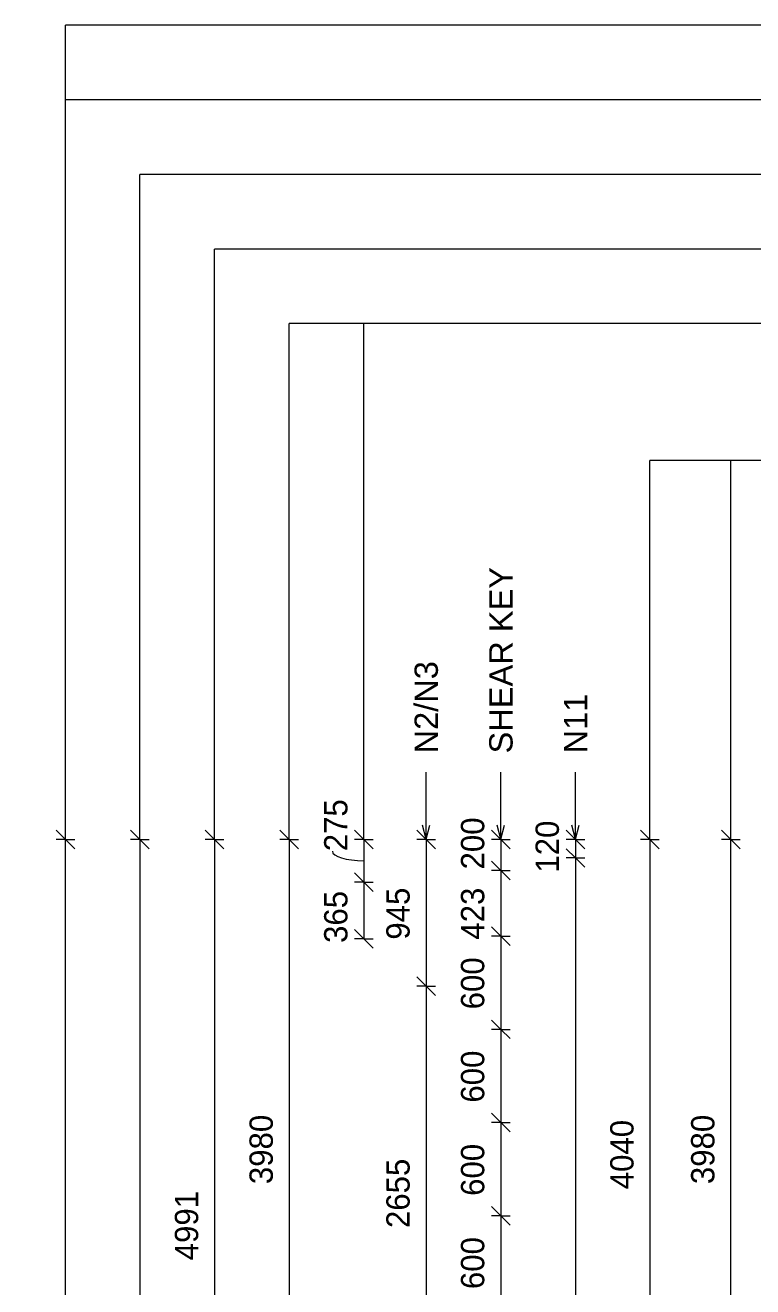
# Model space of a CAD drawing. Header units: millimetres. Extents: x -9471 to 9984, y -2794 to 13196.
# Drawn here: x -9471 to -4792, y 4821 to 12938 of the extents above; entities that cross this region are included whole.
import ezdxf

# ---------------------------------------------------------------- set-up
doc = ezdxf.new("R2010")
doc.units = ezdxf.units.MM
for name, color, linetype, lineweight in [('A-ANNO-DIMS', 211, 'Continuous', 9), ('A-ANNO-DIMS-60', 211, 'Continuous', 9), ('A-DETL-MBND', 5, 'Continuous', 18), ('G-ANNO-TEXT', 231, 'Continuous', 9)]:
    doc.layers.add(name, color=color, linetype=linetype, lineweight=lineweight)
doc.styles.add('Arial_1', font='arial.ttf', dxfattribs={"height": 150})
doc.styles.add('Nirmala UI Semilight', font='NirmalaS.ttf', dxfattribs={"height": 150})
doc.dimstyles.new('Arrow_Filled_-_2_5_NI_UI', dxfattribs={"dimscale": 304.8, "dimtxt": 157.104592, "dimasz": 0.393701, "dimexe": 0.19685, "dimexo": 0.0625, "dimgap": 0.19685, "dimtad": 1, "dimdec": 4, "dimzin": 0, "dimdsep": 46, "dimtxsty": 'Nirmala UI Semilight', "dimblk1": 'OBLIQUE', "dimblk2": 'OBLIQUE', "dimsah": 1, "dimcen": 0.09, "dimazin": 0, "dimtfac": 1, "dimtdec": 4, "dimtix": 1, "dimtmove": 2, "dimatfit": 3, "dimfxl": 0.19685, "dimfxlon": 1, "dimtvp": 1, "dimtolj": 1, "dimtzin": 0, "dimarcsym": 2})
doc.dimstyles.new('Arrow_Filled_-_2_5_NI_UI_1', dxfattribs={"dimscale": 304.8, "dimtxt": 157.104592, "dimasz": 0.393701, "dimexe": 0.19685, "dimexo": 0.0625, "dimgap": 0.19685, "dimtad": 1, "dimdec": 4, "dimzin": 0, "dimdsep": 46, "dimtxsty": 'Nirmala UI Semilight', "dimblk1": 'OBLIQUE', "dimblk2": 'OBLIQUE', "dimsah": 1, "dimcen": 0.09, "dimazin": 0, "dimtfac": 1, "dimtdec": 4, "dimtix": 1, "dimtmove": 0, "dimatfit": 3, "dimfxl": 0.19685, "dimfxlon": 1, "dimtvp": 1, "dimtolj": 1, "dimtzin": 0, "dimarcsym": 2})
doc.dimstyles.new('Arrow_Filled_-_2_5_NI_UI_2', dxfattribs={"dimscale": 304.8, "dimtxt": 157.104592, "dimasz": 0.393701, "dimexe": 0.19685, "dimexo": 0.0625, "dimgap": 0.19685, "dimtad": 1, "dimdec": 4, "dimzin": 0, "dimdsep": 46, "dimtxsty": 'Nirmala UI Semilight', "dimblk1": 'OBLIQUE', "dimblk2": 'OBLIQUE', "dimsah": 1, "dimcen": 0.09, "dimazin": 0, "dimtfac": 1, "dimtdec": 4, "dimtix": 1, "dimtmove": 1, "dimatfit": 3, "dimfxl": 0.19685, "dimfxlon": 1, "dimtvp": 1, "dimtolj": 1, "dimtzin": 0, "dimarcsym": 2})

# ---------------------------------------------------------------- blocks, each defined once
blk = doc.blocks.new('DIMBLOCK31-Elevation Front')
at = {"layer": 'A-ANNO-DIMS-60'}
for p, q in [((-5933.3, 7700), (-5993.3, 7760)), ((-5933.3, 7700), (-5993.3, 7700)), ((-5933.3, 7580), (-5993.3, 7640)), ((-5933.3, 7700), (-5933.3, 7580)), ((-5933.3, 7700), (-5873.3, 7640)), ((-5933.3, 7700), (-5873.3, 7700)), ((-5933.3, 7580), (-5993.3, 7580)), ((-5933.3, 7580), (-5873.3, 7520)), ((-5933.3, 7580), (-5873.3, 7580))]:
    blk.add_line(p, q, dxfattribs=at)
at = {"layer": 'A-ANNO-DIMS-60', "color": 0, "insert": (-6189, 7485.8), "char_height": 150, "width": 370.196, "attachment_point": 1, "rotation": 90, "line_spacing_factor": 1.142579, "style": 'Nirmala UI Semilight'}
blk.add_mtext('120', dxfattribs=at)
blk = doc.blocks.new('_Oblique')
at = {"color": 0, "linetype": 'ByBlock', "lineweight": -2}
blk.add_line((-0.5, -0.5), (0.5, 0.5), dxfattribs=at)
blk = doc.blocks.new('DIMBLOCK32-Elevation Front')
at = {"layer": 'A-ANNO-DIMS-60'}
for p, q in [((-5933.3, 7580), (-5993.3, 7640)), ((-5933.3, 7580), (-5993.3, 7580)), ((-5933.3, 7580), (-5933.3, -1275)), ((-5933.3, 7580), (-5873.3, 7520)), ((-5933.3, 7580), (-5873.3, 7580)), ((-5933.3, -1275), (-5993.3, -1215)), ((-5933.3, -1275), (-5993.3, -1275)), ((-5933.3, -1275), (-5873.3, -1335)), ((-5933.3, -1275), (-5873.3, -1275))]:
    blk.add_line(p, q, dxfattribs=at)
at = {"layer": 'A-ANNO-DIMS-60', "color": 0, "insert": (-6189, 2382.7), "char_height": 150, "width": 1847.55, "attachment_point": 1, "rotation": 90, "line_spacing_factor": 1.142579, "style": 'Nirmala UI Semilight'}
blk.add_mtext('T8@200mm C/C', dxfattribs=at)
blk = doc.blocks.new('DIMBLOCK34-Elevation Front')
at = {"layer": 'A-ANNO-DIMS-60'}
for p, q in [((-6413.3, 7700), (-6473.3, 7760)), ((-6413.3, 7700), (-6473.3, 7700)), ((-6413.3, 7700), (-6413.3, 7500)), ((-6413.3, 7700), (-6353.3, 7640)), ((-6413.3, 7700), (-6353.3, 7700)), ((-6413.3, 7500), (-6473.3, 7560)), ((-6413.3, 7500), (-6473.3, 7500)), ((-6413.3, 7500), (-6353.3, 7440)), ((-6413.3, 7500), (-6353.3, 7500))]:
    blk.add_line(p, q, dxfattribs=at)
at = {"layer": 'A-ANNO-DIMS-60', "color": 0, "insert": (-6669, 7506.2), "char_height": 150, "width": 411.328, "attachment_point": 1, "rotation": 90, "line_spacing_factor": 1.142579, "style": 'Nirmala UI Semilight'}
blk.add_mtext('200', dxfattribs=at)
blk = doc.blocks.new('DIMBLOCK35-Elevation Front')
at = {"layer": 'A-ANNO-DIMS-60'}
for p, q in [((-6413.3, 7500), (-6473.3, 7560)), ((-6413.3, 7500), (-6473.3, 7500)), ((-6413.3, 7500), (-6413.3, 7077.5)), ((-6413.3, 7500), (-6353.3, 7440)), ((-6413.3, 7500), (-6353.3, 7500)), ((-6413.3, 7077.5), (-6473.3, 7137.5)), ((-6413.3, 7077.5), (-6473.3, 7077.5)), ((-6413.3, 7077.5), (-6353.3, 7017.5)), ((-6413.3, 7077.5), (-6353.3, 7077.5))]:
    blk.add_line(p, q, dxfattribs=at)
at = {"layer": 'A-ANNO-DIMS-60', "color": 0, "insert": (-6669, 7054.5), "char_height": 150, "width": 414.756, "attachment_point": 1, "rotation": 90, "line_spacing_factor": 1.142579, "style": 'Nirmala UI Semilight'}
blk.add_mtext('423', dxfattribs=at)
blk = doc.blocks.new('DIMBLOCK36-Elevation Front')
at = {"layer": 'A-ANNO-DIMS-60'}
for p, q in [((-6413.3, 7077.5), (-6473.3, 7137.5)), ((-6413.3, 7077.5), (-6473.3, 7077.5)), ((-6413.3, 7077.5), (-6413.3, 6477.5)), ((-6413.3, 7077.5), (-6353.3, 7017.5)), ((-6413.3, 7077.5), (-6353.3, 7077.5)), ((-6413.3, 6477.5), (-6473.3, 6537.5)), ((-6413.3, 6477.5), (-6473.3, 6477.5)), ((-6413.3, 6477.5), (-6353.3, 6417.5)), ((-6413.3, 6477.5), (-6353.3, 6477.5))]:
    blk.add_line(p, q, dxfattribs=at)
at = {"layer": 'A-ANNO-DIMS-60', "color": 0, "insert": (-6669, 6606.1), "char_height": 150, "width": 411.328, "attachment_point": 1, "rotation": 90, "line_spacing_factor": 1.142579, "style": 'Nirmala UI Semilight'}
blk.add_mtext('600', dxfattribs=at)
blk = doc.blocks.new('DIMBLOCK37-Elevation Front')
at = {"layer": 'A-ANNO-DIMS-60'}
for p, q in [((-6413.3, 6477.5), (-6473.3, 6537.5)), ((-6413.3, 6477.5), (-6473.3, 6477.5)), ((-6413.3, 6477.5), (-6413.3, 5877.5)), ((-6413.3, 6477.5), (-6353.3, 6417.5)), ((-6413.3, 6477.5), (-6353.3, 6477.5)), ((-6413.3, 5877.5), (-6473.3, 5937.5)), ((-6413.3, 5877.5), (-6473.3, 5877.5)), ((-6413.3, 5877.5), (-6353.3, 5817.5)), ((-6413.3, 5877.5), (-6353.3, 5877.5))]:
    blk.add_line(p, q, dxfattribs=at)
at = {"layer": 'A-ANNO-DIMS-60', "color": 0, "insert": (-6669, 6006.1), "char_height": 150, "width": 411.328, "attachment_point": 1, "rotation": 90, "line_spacing_factor": 1.142579, "style": 'Nirmala UI Semilight'}
blk.add_mtext('600', dxfattribs=at)
blk = doc.blocks.new('DIMBLOCK38-Elevation Front')
at = {"layer": 'A-ANNO-DIMS-60'}
for p, q in [((-6413.3, 5877.5), (-6473.3, 5937.5)), ((-6413.3, 5877.5), (-6473.3, 5877.5)), ((-6413.3, 5877.5), (-6413.3, 5277.5)), ((-6413.3, 5877.5), (-6353.3, 5817.5)), ((-6413.3, 5877.5), (-6353.3, 5877.5)), ((-6413.3, 5277.5), (-6473.3, 5337.5)), ((-6413.3, 5277.5), (-6473.3, 5277.5)), ((-6413.3, 5277.5), (-6353.3, 5217.5)), ((-6413.3, 5277.5), (-6353.3, 5277.5))]:
    blk.add_line(p, q, dxfattribs=at)
at = {"layer": 'A-ANNO-DIMS-60', "color": 0, "insert": (-6669, 5406.1), "char_height": 150, "width": 411.328, "attachment_point": 1, "rotation": 90, "line_spacing_factor": 1.142579, "style": 'Nirmala UI Semilight'}
blk.add_mtext('600', dxfattribs=at)
blk = doc.blocks.new('DIMBLOCK39-Elevation Front')
at = {"layer": 'A-ANNO-DIMS-60'}
for p, q in [((-6413.3, 5277.5), (-6473.3, 5337.5)), ((-6413.3, 5277.5), (-6473.3, 5277.5)), ((-6413.3, 5277.5), (-6413.3, 4677.5)), ((-6413.3, 5277.5), (-6353.3, 5217.5)), ((-6413.3, 5277.5), (-6353.3, 5277.5)), ((-6413.3, 4677.5), (-6473.3, 4737.5)), ((-6413.3, 4677.5), (-6473.3, 4677.5)), ((-6413.3, 4677.5), (-6353.3, 4617.5)), ((-6413.3, 4677.5), (-6353.3, 4677.5))]:
    blk.add_line(p, q, dxfattribs=at)
at = {"layer": 'A-ANNO-DIMS-60', "color": 0, "insert": (-6669, 4806.1), "char_height": 150, "width": 411.328, "attachment_point": 1, "rotation": 90, "line_spacing_factor": 1.142579, "style": 'Nirmala UI Semilight'}
blk.add_mtext('600', dxfattribs=at)
blk = doc.blocks.new('DIMBLOCK51-Elevation Front')
at = {"layer": 'A-ANNO-DIMS-60'}
for p, q in [((-6893.3, 7700), (-6953.3, 7760)), ((-6893.3, 7700), (-6953.3, 7700)), ((-6893.3, 7700), (-6893.3, 6754.9)), ((-6893.3, 7700), (-6833.3, 7640)), ((-6893.3, 7700), (-6833.3, 7700)), ((-6893.3, 6754.9), (-6953.3, 6814.9)), ((-6893.3, 6754.9), (-6953.3, 6754.9)), ((-6893.3, 6754.9), (-6833.3, 6694.9)), ((-6893.3, 6754.9), (-6833.3, 6754.9))]:
    blk.add_line(p, q, dxfattribs=at)
at = {"layer": 'A-ANNO-DIMS-60', "color": 0, "insert": (-7149, 7054.6), "char_height": 150, "width": 414.756, "attachment_point": 1, "rotation": 90, "line_spacing_factor": 1.142579, "style": 'Nirmala UI Semilight'}
blk.add_mtext('945', dxfattribs=at)
blk = doc.blocks.new('DIMBLOCK52-Elevation Front')
at = {"layer": 'A-ANNO-DIMS-60'}
for p, q in [((-6893.3, 6754.9), (-6953.3, 6814.9)), ((-6893.3, 6754.9), (-6953.3, 6754.9)), ((-6893.3, 6754.9), (-6893.3, 4099.9)), ((-6893.3, 6754.9), (-6833.3, 6694.9)), ((-6893.3, 6754.9), (-6833.3, 6754.9)), ((-6893.3, 4099.9), (-6953.3, 4159.9)), ((-6893.3, 4099.9), (-6953.3, 4099.9)), ((-6893.3, 4099.9), (-6833.3, 4039.9)), ((-6893.3, 4099.9), (-6833.3, 4099.9))]:
    blk.add_line(p, q, dxfattribs=at)
at = {"layer": 'A-ANNO-DIMS-60', "color": 0, "insert": (-7149, 5198.9), "char_height": 150, "width": 548.438, "attachment_point": 1, "rotation": 90, "line_spacing_factor": 1.142579, "style": 'Nirmala UI Semilight'}
blk.add_mtext('2655', dxfattribs=at)
blk = doc.blocks.new('DIMBLOCK60-Elevation Front')
at = {"layer": 'A-ANNO-DIMS-60'}
for p, q in [((-7293.4, 7700), (-7353.4, 7760)), ((-7293.4, 7700), (-7353.4, 7700)), ((-7293.4, 7700), (-7293.4, 7425)), ((-7293.4, 7700), (-7233.4, 7640)), ((-7293.4, 7700), (-7233.4, 7700)), ((-7293.4, 7425), (-7353.4, 7485)), ((-7293.4, 7425), (-7353.4, 7425)), ((-7293.4, 7425), (-7233.4, 7365)), ((-7293.4, 7425), (-7233.4, 7425))]:
    blk.add_line(p, q, dxfattribs=at)
blk.add_ellipse((-7293.4, 7623.4), major_axis=(202.8, 0), ratio=0.300298, start_param=3.141593, end_param=4.712389, dxfattribs=at)
at = {"layer": 'A-ANNO-DIMS-60', "color": 0, "insert": (-7549.1, 7623.4), "char_height": 150, "width": 404.473, "attachment_point": 1, "rotation": 90, "line_spacing_factor": 1.142579, "style": 'Nirmala UI Semilight'}
blk.add_mtext('275', dxfattribs=at)
blk = doc.blocks.new('DIMBLOCK61-Elevation Front')
at = {"layer": 'A-ANNO-DIMS-60'}
for p, q in [((-7293.4, 7425), (-7353.4, 7485)), ((-7293.4, 7425), (-7353.4, 7425)), ((-7293.4, 7425), (-7293.4, 7060)), ((-7293.4, 7425), (-7233.4, 7365)), ((-7293.4, 7425), (-7233.4, 7425)), ((-7293.4, 7060), (-7353.4, 7120)), ((-7293.4, 7060), (-7353.4, 7060)), ((-7293.4, 7060), (-7233.4, 7000)), ((-7293.4, 7060), (-7233.4, 7060))]:
    blk.add_line(p, q, dxfattribs=at)
at = {"layer": 'A-ANNO-DIMS-60', "color": 0, "insert": (-7549.1, 7033.5), "char_height": 150, "width": 411.328, "attachment_point": 1, "rotation": 90, "line_spacing_factor": 1.142579, "style": 'Nirmala UI Semilight'}
blk.add_mtext('365', dxfattribs=at)
blk = doc.blocks.new('DIMBLOCK62-Elevation Front')
at = {"layer": 'A-ANNO-DIMS-60'}
for p, q in [((-7773.4, 7700), (-7833.4, 7760)), ((-7773.4, 7700), (-7833.4, 7700)), ((-7773.4, 7700), (-7773.4, 3720)), ((-7773.4, 7700), (-7713.4, 7640)), ((-7773.4, 7700), (-7713.4, 7700)), ((-7773.4, 3720), (-7833.4, 3780)), ((-7773.4, 3720), (-7833.4, 3720)), ((-7773.4, 3720), (-7713.4, 3660)), ((-7773.4, 3720), (-7713.4, 3720))]:
    blk.add_line(p, q, dxfattribs=at)
at = {"layer": 'A-ANNO-DIMS-60', "color": 0, "insert": (-8029.1, 5481.5), "char_height": 150, "width": 548.438, "attachment_point": 1, "rotation": 90, "line_spacing_factor": 1.142579, "style": 'Nirmala UI Semilight'}
blk.add_mtext('3980', dxfattribs=at)
blk = doc.blocks.new('DIMBLOCK70-Elevation Front')
at = {"layer": 'A-ANNO-DIMS-60'}
for p, q in [((-8253.4, 7700), (-8313.4, 7760)), ((-8253.4, 7700), (-8313.4, 7700)), ((-8253.4, 7700), (-8253.4, 2708.7)), ((-8253.4, 7700), (-8193.4, 7640)), ((-8253.4, 7700), (-8193.4, 7700)), ((-8253.4, 2708.7), (-8313.4, 2768.7)), ((-8253.4, 2708.7), (-8313.4, 2708.7)), ((-8253.4, 2708.7), (-8193.4, 2648.7)), ((-8253.4, 2708.7), (-8193.4, 2708.7))]:
    blk.add_line(p, q, dxfattribs=at)
at = {"layer": 'A-ANNO-DIMS-60', "color": 0, "insert": (-8509.1, 4991.5), "char_height": 150, "width": 510.733, "attachment_point": 1, "rotation": 90, "line_spacing_factor": 1.142579, "style": 'Nirmala UI Semilight'}
blk.add_mtext('4991', dxfattribs=at)
blk = doc.blocks.new('DIMBLOCK74-Elevation Front')
at = {"layer": 'A-ANNO-DIMS-60'}
for p, q in [((-8733.4, 7700), (-8793.4, 7760)), ((-8733.4, 7700), (-8793.4, 7700)), ((-8733.4, 7700), (-8733.4, 775.8)), ((-8733.4, 7700), (-8673.4, 7640)), ((-8733.4, 7700), (-8673.4, 7700)), ((-8733.4, 775.8), (-8793.4, 835.8)), ((-8733.4, 775.8), (-8793.4, 775.8)), ((-8733.4, 775.8), (-8673.4, 715.8)), ((-8733.4, 775.8), (-8673.4, 775.8))]:
    blk.add_line(p, q, dxfattribs=at)
at = {"layer": 'A-ANNO-DIMS-60', "color": 0, "insert": (-8989.1, 4008), "char_height": 150, "width": 551.866, "attachment_point": 1, "rotation": 90, "line_spacing_factor": 1.142579, "style": 'Nirmala UI Semilight'}
blk.add_mtext('6924', dxfattribs=at)
blk = doc.blocks.new('DIMBLOCK78-Elevation Front')
at = {"layer": 'A-ANNO-DIMS-60'}
for p, q in [((-9213.4, 7700), (-9273.4, 7760)), ((-9213.4, 7700), (-9273.4, 7700)), ((-9213.4, -1395), (-9213.4, 7700)), ((-9213.4, 7700), (-9153.4, 7640)), ((-9213.4, 7700), (-9153.4, 7700)), ((-9213.4, -1395), (-9273.4, -1335)), ((-9213.4, -1395), (-9273.4, -1395)), ((-9213.4, -1395), (-9153.4, -1455)), ((-9213.4, -1395), (-9153.4, -1395))]:
    blk.add_line(p, q, dxfattribs=at)
at = {"layer": 'A-ANNO-DIMS-60', "color": 0, "insert": (-9469.1, 2924), "char_height": 150, "width": 548.438, "attachment_point": 1, "rotation": 90, "line_spacing_factor": 1.142579, "style": 'Nirmala UI Semilight'}
blk.add_mtext('9095', dxfattribs=at)
blk = doc.blocks.new('DIMBLOCK97-Elevation Front')
at = {"layer": 'A-ANNO-DIMS-60'}
for p, q in [((-4933.3, 7700), (-4993.3, 7760)), ((-4933.3, 7700), (-4993.3, 7700)), ((-4933.3, 3720), (-4933.3, 7700)), ((-4933.3, 7700), (-4873.3, 7640)), ((-4933.3, 7700), (-4873.3, 7700)), ((-4933.3, 3720), (-4993.3, 3780)), ((-4933.3, 3720), (-4993.3, 3720)), ((-4933.3, 3720), (-4873.3, 3660)), ((-4933.3, 3720), (-4873.3, 3720))]:
    blk.add_line(p, q, dxfattribs=at)
at = {"layer": 'A-ANNO-DIMS-60', "color": 0, "insert": (-5189, 5481.5), "char_height": 150, "width": 548.438, "attachment_point": 1, "rotation": 90, "line_spacing_factor": 1.142579, "style": 'Nirmala UI Semilight'}
blk.add_mtext('3980', dxfattribs=at)
blk = doc.blocks.new('DIMBLOCK98-Elevation Front')
at = {"layer": 'A-ANNO-DIMS-60'}
for p, q in [((-5453.3, 7700), (-5513.3, 7760)), ((-5453.3, 7700), (-5513.3, 7700)), ((-5453.3, 7700), (-5453.3, 3660)), ((-5453.3, 7700), (-5393.3, 7640)), ((-5453.3, 7700), (-5393.3, 7700)), ((-5453.3, 3660), (-5513.3, 3720)), ((-5453.3, 3660), (-5513.3, 3660)), ((-5453.3, 3660), (-5393.3, 3600)), ((-5453.3, 3660), (-5393.3, 3660))]:
    blk.add_line(p, q, dxfattribs=at)
at = {"layer": 'A-ANNO-DIMS-60', "color": 0, "insert": (-5709, 5448.6), "char_height": 150, "width": 555.293, "attachment_point": 1, "rotation": 90, "line_spacing_factor": 1.142579, "style": 'Nirmala UI Semilight'}
blk.add_mtext('4040', dxfattribs=at)

msp = doc.modelspace()

# ---------------------------------------------------------------- linework, layer by layer
at = {"layer": 'A-DETL-MBND'}
for p, q in [((-9213.42829, 7700), (-9213.42829, 12938.32901)), ((-2738.54611, 12938.32901), (-9213.42829, 12938.32901)), ((-2738.54611, 12458.32901), (-9213.42829, 12458.32901)), ((-8733.42829, 7700), (-8733.42829, 11978.32901)), ((-2738.54611, 11978.32901), (-8733.42829, 11978.32901)), ((-8253.42829, 7700), (-8253.42829, 11498.32901)), ((-2738.54611, 11498.32901), (-8253.42829, 11498.32901)), ((-7773.42829, 7700), (-7773.42829, 11018.32901)), ((-2738.54611, 11018.32901), (-7773.42829, 11018.32901)), ((-7293.42829, 7700), (-7293.42829, 11018.32901)), ((-5453.32307, 7700), (-5453.32307, 10138.32901)), ((-2738.54611, 10138.32901), (-5453.32307, 10138.32901)), ((-4933.32307, 7700), (-4933.32307, 10138.32901))]:
    msp.add_line(p, q, dxfattribs=at)
at = {"layer": 'G-ANNO-TEXT', "color": 7}
for p, q in [((-6892.39073, 7700.19543), (-6892.39073, 8132.8223)), ((-6412.04009, 7700.19543), (-6412.04009, 8132.8223)), ((-5932.04009, 7700.19543), (-5932.04009, 8132.8223)), ((-6892.39073, 7700.19543), (-6916.50616, 7790.19543)), ((-6892.39073, 7700.19543), (-6868.2753, 7790.19543)), ((-6412.04009, 7700.19543), (-6436.15552, 7790.19543)), ((-6412.04009, 7700.19543), (-6387.92467, 7790.19543)), ((-5932.04009, 7700.19543), (-5956.15552, 7790.19543)), ((-5932.04009, 7700.19543), (-5907.92467, 7790.19543))]:
    msp.add_line(p, q, dxfattribs=at)

# ---------------------------------------------------------------- texts
at = {"layer": 'G-ANNO-TEXT', "color": 7, "char_height": 150, "attachment_point": 1, "rotation": 90, "style": 'Arial_1'}
for s, insert, width in [('SHEAR KEY', (-6487.04009, 8252.8223), 1447.847625), ('N2/N3', (-6967.39073, 8252.8223), 716.708625), ('N11', (-6007.04009, 8252.8223), 461.772)]:
    msp.add_mtext(s, dxfattribs=dict(at, insert=insert, width=width))

# ---------------------------------------------------------------- dimensions: what is measured, and where the dimension line sits
at = {"layer": 'A-ANNO-DIMS'}
for base, p1, p2, dimstyle, override, picture, middle in [((-7293.42829, 7425), (-7233.42829, 7700), (-7233.42829, 7425), 'Arrow_Filled_-_2_5_NI_UI_2', {"dimpost": '<>', "dimfxl": 275}, 'DIMBLOCK60-Elevation Front', (-7449.13144, 7825.64358)), ((-6413.32307, 7500), (-6353.32307, 7700), (-6353.32307, 7500), 'Arrow_Filled_-_2_5_NI_UI', {"dimpost": '<>', "dimfxl": 200}, 'DIMBLOCK34-Elevation Front', (-6569.02623, 7711.86379)), ((-6413.32307, 7077.5), (-6353.32307, 7500), (-6353.32307, 7077.5), 'Arrow_Filled_-_2_5_NI_UI', {"dimpost": '<>', "dimfxl": 422.5}, 'DIMBLOCK35-Elevation Front', (-6569.02623, 7261.85173)), ((-7293.42829, 7060), (-7233.42829, 7425), (-7233.42829, 7060), 'Arrow_Filled_-_2_5_NI_UI', {"dimpost": '<>', "dimfxl": 365}, 'DIMBLOCK61-Elevation Front', (-7449.13144, 7239.19851))]:
    dim = msp.add_linear_dim(base=base, p1=p1, p2=p2, angle=90, dimstyle=dimstyle, override=override, dxfattribs=at)
    dim.commit()
    dim.dimension.update_dxf_attribs({"geometry": picture, "text_midpoint": middle, "dimtype": 160, "text_rotation": 90})
for base, p1, p2, override, picture, middle in [((-5933.32307, 7580), (-5873.32307, 7700), (-5873.32307, 7580), {"dimpost": '<>', "dimfxl": 120}, 'DIMBLOCK31-Elevation Front', (-6071.25194, 7640)), ((-9213.42829, 7700), (-9153.42829, -1395), (-9153.42829, 7700), {"dimpost": '<>', "dimfxl": 9095}, 'DIMBLOCK78-Elevation Front', (-9350.99105, 3152.5)), ((-8733.42829, 775.82149), (-8673.42829, 7700), (-8673.42829, 775.82149), {"dimpost": '<>', "dimfxl": 6924.178512}, 'DIMBLOCK74-Elevation Front', (-8870.99105, 4237.91074)), ((-8253.42829, 2708.67194), (-8193.42829, 7700), (-8193.42829, 2708.67194), {"dimpost": '<>', "dimfxl": 4991.328057}, 'DIMBLOCK70-Elevation Front', (-8391.40946, 5204.33597)), ((-7773.42829, 3720), (-7713.42829, 7700), (-7713.42829, 3720), {"dimpost": '<>', "dimfxl": 3980}, 'DIMBLOCK62-Elevation Front', (-7910.99105, 5710)), ((-6893.32307, 6754.9), (-6833.32307, 7700), (-6833.32307, 6754.9), {"dimpost": '<>', "dimfxl": 945.1}, 'DIMBLOCK51-Elevation Front', (-7030.88583, 7227.45)), ((-5453.32307, 3660), (-5393.32307, 7700), (-5393.32307, 3660), {"dimpost": '<>', "dimfxl": 4040}, 'DIMBLOCK98-Elevation Front', (-5590.83353, 5680)), ((-4933.32307, 7700), (-4873.32307, 3720), (-4873.32307, 7700), {"dimpost": '<>', "dimfxl": 3980}, 'DIMBLOCK97-Elevation Front', (-5070.88583, 5710)), ((-6413.32307, 6477.5), (-6353.32307, 7077.5), (-6353.32307, 6477.5), {"dimpost": '<>', "dimfxl": 600}, 'DIMBLOCK36-Elevation Front', (-6550.88583, 6777.5)), ((-6893.32307, 4099.9), (-6833.32307, 6754.9), (-6833.32307, 4099.9), {"dimpost": '<>', "dimfxl": 2655}, 'DIMBLOCK52-Elevation Front', (-7030.88583, 5427.4)), ((-6413.32307, 5877.5), (-6353.32307, 6477.5), (-6353.32307, 5877.5), {"dimpost": '<>', "dimfxl": 600}, 'DIMBLOCK37-Elevation Front', (-6550.88583, 6177.5)), ((-6413.32307, 5277.5), (-6353.32307, 5877.5), (-6353.32307, 5277.5), {"dimpost": '<>', "dimfxl": 600}, 'DIMBLOCK38-Elevation Front', (-6550.88583, 5577.5)), ((-6413.32307, 4677.5), (-6353.32307, 5277.5), (-6353.32307, 4677.5), {"dimpost": '<>', "dimfxl": 600}, 'DIMBLOCK39-Elevation Front', (-6550.88583, 4977.5))]:
    dim = msp.add_linear_dim(base=base, p1=p1, p2=p2, angle=90, dimstyle='Arrow_Filled_-_2_5_NI_UI_1', override=override, dxfattribs=at)
    dim.commit()
    dim.dimension.update_dxf_attribs({"geometry": picture, "text_midpoint": middle})
dim = msp.add_linear_dim(base=(-5933.32307, -1275), p1=(-5873.32307, 7580), p2=(-5873.32307, -1275), angle=90, text='T8@200mm C/C', dimstyle='Arrow_Filled_-_2_5_NI_UI_1', override={"dimpost": '<>', "dimfxl": 8855}, dxfattribs=at)
dim.commit()
dim.dimension.update_dxf_attribs({"geometry": 'DIMBLOCK32-Elevation Front', "text_midpoint": (-6082.026, 3152.5)})

doc.saveas('drawing.dxf')
